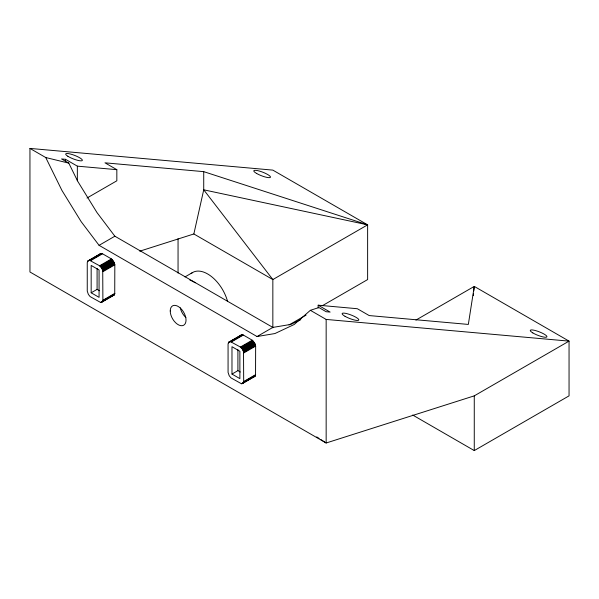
<?xml version="1.0" encoding="UTF-8"?>
<svg xmlns="http://www.w3.org/2000/svg" width="599" height="599" viewBox="0 0 599 599"><rect width="100%" height="100%" fill="white"/><g stroke="black" fill="none" stroke-linecap="round" stroke-linejoin="round"><path stroke-width="0.9" d="M65.493 161.131L65.493 159.304L61.547 158.952L68.788 163.13L77.713 181.28L96.986 212.57L114.866 236.208L272.837 327.413L290.717 324.426L300.773 319.709M77.346 180.763L77.346 166.148L65.493 159.304M322.262 305.76L367.629 279.568L367.629 224.842L203.727 171.651L104.99 162.831L116.835 169.674L116.835 180.801L87.012 198.014M473.292 295.629L473.487 293.787M473.779 291.017L474.266 286.404L569.05 341.131L569.05 395.857L474.266 450.583L412.689 415.032M102.893 300.735L102.721 270.351L101.478 267.76L99.584 265.769L89.655 260.348L88.031 260.85L87.252 262.579L87.252 291.129L88.375 294.409L90.15 296.61L100.587 302.443L101.867 302.188L102.893 300.735L114.731 293.892L114.828 264.81L114.334 262.841L111.429 258.925L102.496 253.774L100.61 253.587L99.359 254.74M243.688 382.012L243.523 351.628L242.281 349.037L240.394 347.046L230.473 341.617L228.848 342.119L228.069 343.848L228.069 372.398L229.192 375.678L230.959 377.879L241.39 383.719L242.67 383.465L243.688 382.012L255.548 375.176L255.646 346.095L255.152 344.126L252.246 340.21L243.321 335.051L241.861 334.781L240.416 335.612M139.754 251.183L193.851 233.962L203.727 189.816L203.727 171.651M112.889 295.599L114.05 295.097L114.731 293.892M253.706 376.883L254.867 376.374L255.548 375.176M310.364 310.312L294.191 324.501L274.926 333.546L257.038 336.533L99.075 245.335L81.187 221.69L61.914 190.4L45.749 157.537L29.95 148.417L29.95 271.983L326.156 442.998L474.266 395.857L569.05 341.131L326.156 319.432L310.364 310.312L318.923 307.542L326.156 311.727L330.109 312.079L318.174 305.191L318.181 307.931M99.075 245.335L114.866 236.208M88.031 260.85L100.61 253.587M87.746 261.179L101.036 253.504M89.655 260.348L101.501 253.504M90.142 260.438L101.987 253.594M90.651 260.617L102.496 253.774M99.584 265.769L111.429 258.925M100.093 266.181L111.938 259.33M100.58 266.652L112.425 259.809M101.044 267.184L112.889 260.34M101.478 267.76L113.316 260.917M101.867 268.382L113.705 261.538M102.204 269.026L114.05 262.182M102.496 269.685L114.334 262.841M102.721 270.351L114.566 263.508M102.886 271.018L114.731 264.166M102.991 271.654L114.828 264.81M91.168 292.799L91.168 265.432L99.067 269.992L99.075 297.351L91.168 292.799L97.09 289.377L97.09 268.397M102.991 300.211L114.836 293.368M100.587 302.443L102.167 301.529M102.721 301.207L114.566 294.364M101.051 302.443L114.342 294.76M101.478 302.36L114.05 295.097M184.986 276.918L192.668 272.485M29.95 148.417L272.844 170.116L367.629 224.842L272.844 279.568L193.851 233.962M228.848 342.119L241.434 334.863M228.563 342.448L241.861 334.781M228.331 342.853L242.325 334.781M230.959 341.707L242.812 334.871M231.469 341.887L243.321 335.051M257.038 336.533L272.837 327.413M240.394 347.046L252.246 340.21M240.895 347.457L252.748 340.614M241.39 347.929L253.242 341.093M241.846 348.461L253.706 341.625M242.281 349.037L254.133 342.201M242.67 349.659L254.523 342.815M243.007 350.303L254.86 343.467M243.291 350.962L255.152 344.126M289.047 324.935L306.059 315.111M243.523 351.628L255.376 344.792M243.688 352.294L255.541 345.451M243.793 352.938L255.646 346.095M231.985 374.068L239.877 378.628L239.877 351.269L231.978 346.709L231.985 374.068L237.908 370.646L240.281 372.016M243.793 381.488L255.646 374.652M241.39 383.719L255.376 375.648M241.854 383.719L255.152 376.045M242.281 383.637L254.867 376.374M415.931 320.083L474.266 286.404L468.336 324.426L369.194 315.568L357.341 308.725L318.174 305.191M77.346 166.148L116.835 169.674M367.629 224.842L203.727 189.816L272.844 279.568L272.844 327.795M45.749 157.537L68.788 163.13M97.09 289.377L99.464 290.74M316.744 436.911L319.095 438.431M320.667 439.441L326.156 442.998L326.156 319.432M474.266 395.857L474.266 450.583M237.908 349.674L237.908 370.646M178.053 238.754L178.053 273.077M189.898 280.1A30.025 17.334 60 0 1 195.237 282.803M185.885 317.515A11.171 6.447 60 0 1 180.299 307.841M191.178 273.533A30.025 17.334 60 0 1 211.065 276.244A30.025 17.334 60 0 1 227.545 301.327M67.844 156.257A8.94 1.887 21.2 0 0 81.988 160.719A8.94 1.887 21.2 0 0 72.247 154.549A8.94 1.887 21.2 0 0 67.844 156.257M256.672 173.493A8.94 1.887 21.2 0 0 270.351 177.386A8.94 1.887 21.2 0 0 259.412 171.067A8.94 1.887 21.2 0 0 256.672 173.493M345.069 316.332A8.94 1.887 21.2 0 0 358.711 320.18A8.94 1.887 21.2 0 0 347.69 313.854A8.94 1.887 21.2 0 0 345.069 316.332M532.833 332.924A8.94 1.887 21.2 0 0 546.73 337.057A8.94 1.887 21.2 0 0 536.255 330.79A8.94 1.887 21.2 0 0 532.833 332.924M170.236 310.978A11.171 6.447 60 0 0 182.081 325.721A11.171 6.447 60 0 0 182.081 309.923A11.171 6.447 60 0 0 170.236 310.978"/></g></svg>
